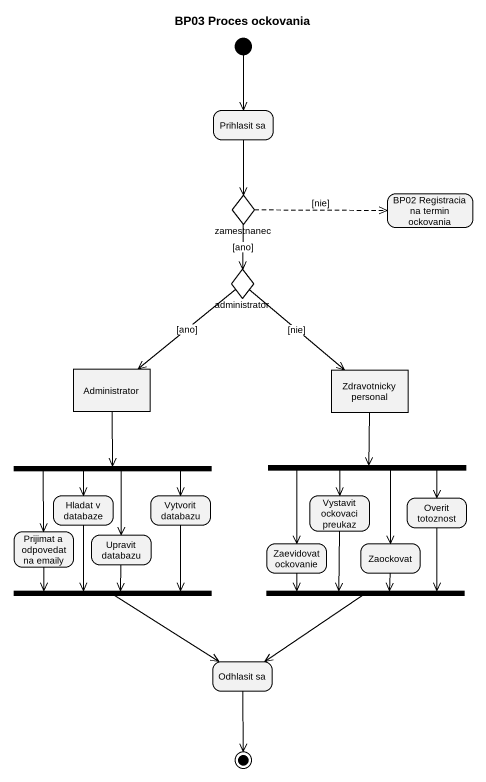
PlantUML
@startuml
title BP03 Proces ockovania
hide empty description
state "Prihlasit sa" as Prihlasit_sa
state zamestnanec <<choice>>
state "BP02 Registracia na termin ockovania" as BP02_Registracia_na_termin
state administrator <<choice>>
state Administrator <<object>>
state "Zdravotnicky personal" as Zdravotnicky_personal <<object>>
state fork1 <<fork>>
state fork2 <<fork>>
state "Hladat v databaze" as Hladat_v_databaze
state "Vytvorit databazu" as Vytvorit_databazu
state "Vystavit ockovaci preukaz" as Vystavit_ockovaci_preukaz
state "Overit totoznost" as Overit_totoznost
state "Prijimat a odpovedat na emaily" as Prijimat_a_odpovedat_na
state "Upravit databazu" as Upravit_databazu
state "Zaevidovat ockovanie" as Zaevidovat_ockovanie
state Zaockovat
state fork3 <<join>>
state fork4 <<join>>
state "Odhlasit sa" as Odhlasit_sa
[*] --> Prihlasit_sa
Prihlasit_sa --> zamestnanec
zamestnanec -right[dashed]-> BP02_Registracia_na_termin : [nie]
zamestnanec --> administrator : [ano]
administrator --> Administrator : [ano]
administrator --> Zdravotnicky_personal : [nie]
Administrator --> fork1
Zdravotnicky_personal --> fork2
fork1 --> Hladat_v_databaze
fork1 --> Vytvorit_databazu
fork1 --> Prijimat_a_odpovedat_na
fork1 --> Upravit_databazu
fork2 --> Vystavit_ockovaci_preukaz
fork2 --> Overit_totoznost
fork2 --> Zaevidovat_ockovanie
fork2 --> Zaockovat
Hladat_v_databaze --> fork3
Vytvorit_databazu --> fork3
Vystavit_ockovaci_preukaz --> fork4
Overit_totoznost --> fork4
Prijimat_a_odpovedat_na --> fork3
Upravit_databazu --> fork3
Zaevidovat_ockovanie -right-> fork4
Zaockovat --> fork4
fork3 --> Odhlasit_sa
fork4 --> Odhlasit_sa
Odhlasit_sa --> [*]
@enduml
